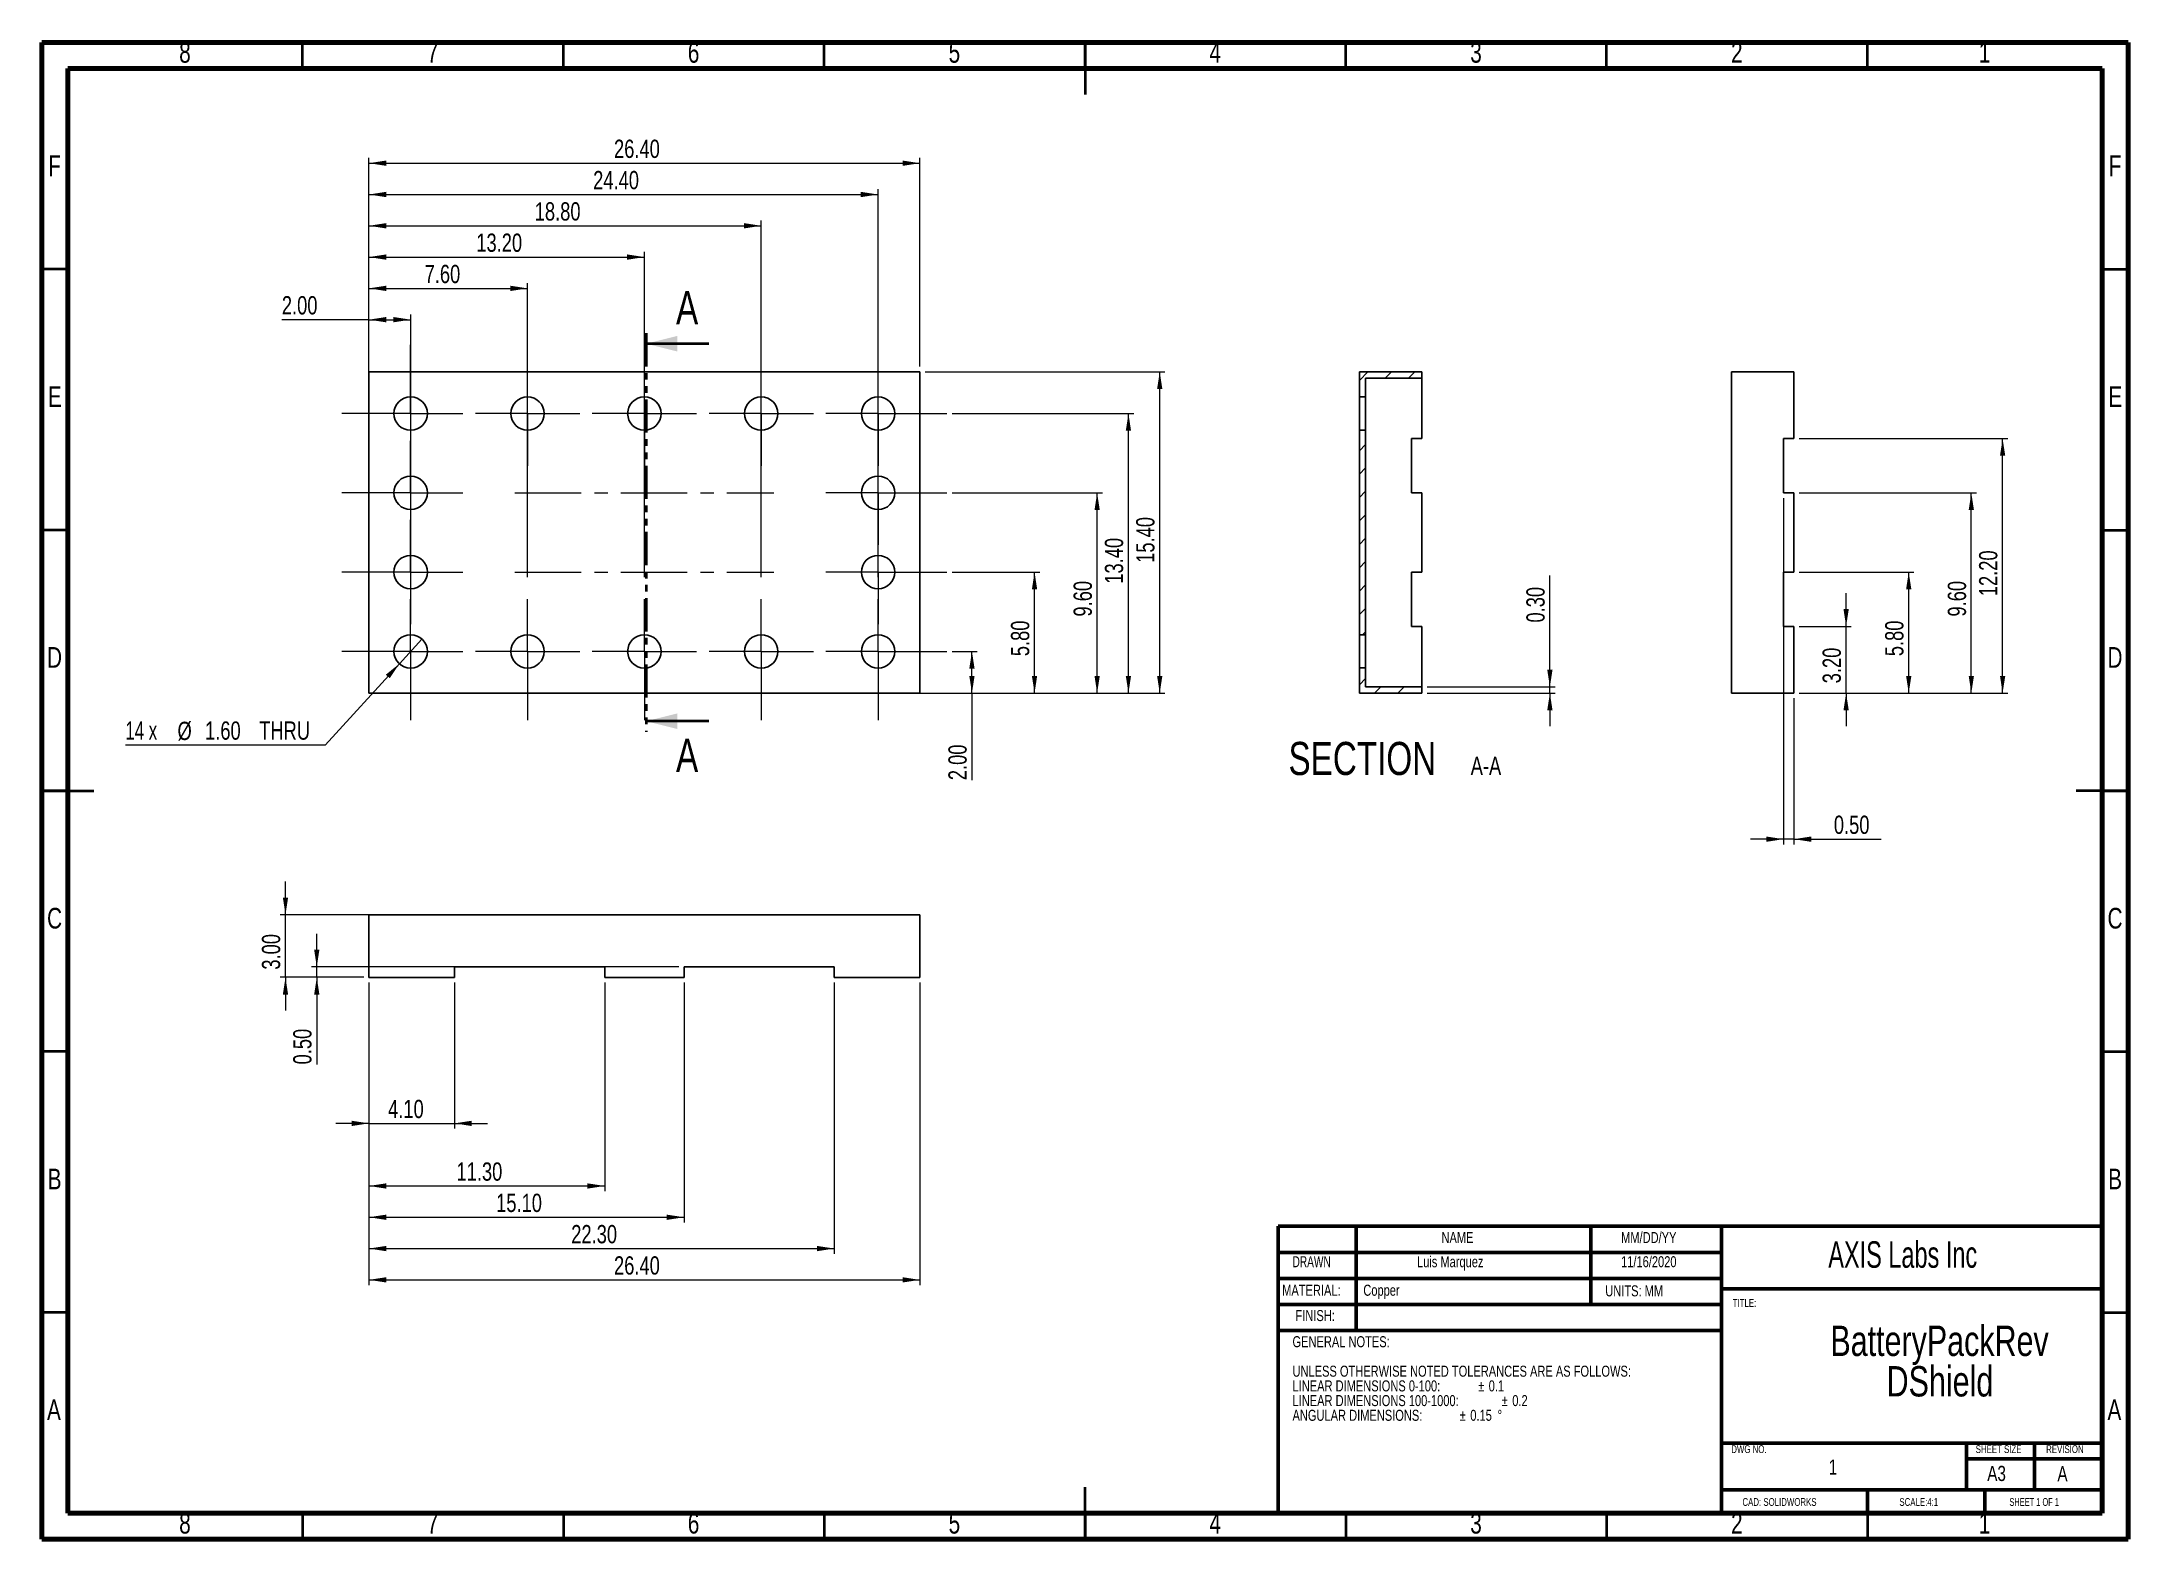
# Model space of a CAD drawing. Header units: millimetres. Extents: x 15 to 415, y 5 to 292.
import ezdxf

# ---------------------------------------------------------------- set-up
doc = ezdxf.new("R2010")
doc.units = ezdxf.units.MM
doc.linetypes.add('CENTERX2', pattern=[20.32, 12.7, -2.54, 2.54, -2.54])
doc.linetypes.add('PHANTOM', pattern=[12.7, 6.35, -1.27, 1.27, -1.27, 1.27, -1.27])
doc.styles.add('SLDTEXTSTYLE0', font='TXT', dxfattribs={"width": 0.686182})
doc.styles.add('SLDTEXTSTYLE1', font='TXT', dxfattribs={"width": 0.75})
doc.styles.add('SLDTEXTSTYLE2', font='TXT', dxfattribs={"width": 0.6875})
doc.styles.add('SLDTEXTSTYLE3', font='TXT', dxfattribs={"width": 0.663})
doc.dimstyles.new('SLDDIMSTYLE0', dxfattribs={"dimtxt": 3.5, "dimasz": 3.302, "dimexe": 0, "dimexo": 0.0625, "dimgap": 0.875, "dimtad": 0, "dimtih": 1, "dimtoh": 1, "dimlfac": 0.25, "dimrnd": 1e-09, "dimzin": 4, "dimdsep": 46, "dimtxsty": 'SLDTEXTSTYLE1', "dimblk1": 'NONE', "dimsah": 1, "dimcen": 0, "dimadec": 0, "dimazin": 1, "dimtfac": 1, "dimtmove": 0, "dimatfit": 3, "dimldrblk": 'NONE', "dimfxl": 0, "dimfrac": 2, "dimtolj": 1, "dimtzin": 12, "dimarcsym": 0})
doc.dimstyles.new('SLDDIMSTYLE1', dxfattribs={"dimtxt": 3.5, "dimasz": 3.302, "dimexe": 0, "dimexo": 0.0625, "dimgap": 0.875, "dimtad": 1, "dimlfac": 0.25, "dimrnd": 1e-09, "dimzin": 4, "dimdsep": 46, "dimtxsty": 'SLDTEXTSTYLE1', "dimsah": 1, "dimcen": 0.09, "dimadec": 0, "dimazin": 1, "dimtfac": 1, "dimtofl": 0, "dimtmove": 0, "dimatfit": 3, "dimfxl": 0, "dimfrac": 2, "dimtolj": 1, "dimtzin": 12, "dimarcsym": 0})
doc.dimstyles.new('SLDDIMSTYLE2', dxfattribs={"dimtxt": 3.5, "dimasz": 3.302, "dimexe": 0, "dimexo": 0.0625, "dimgap": 0.875, "dimtad": 1, "dimlfac": 0.25, "dimrnd": 1e-09, "dimzin": 4, "dimdsep": 46, "dimtxsty": 'SLDTEXTSTYLE1', "dimsah": 1, "dimcen": 0.09, "dimadec": 0, "dimazin": 1, "dimtfac": 1, "dimtmove": 0, "dimatfit": 0, "dimfxl": 0, "dimfrac": 2, "dimtolj": 1, "dimtzin": 12, "dimarcsym": 0})
doc.dimstyles.new('SLDDIMSTYLE3', dxfattribs={"dimtxt": 3.5, "dimasz": 3.302, "dimexe": 0, "dimexo": 0.0625, "dimgap": 0.875, "dimtad": 1, "dimlfac": 0.25, "dimrnd": 1e-09, "dimzin": 0, "dimdsep": 46, "dimtxsty": 'SLDTEXTSTYLE1', "dimsah": 1, "dimcen": 0.09, "dimadec": 0, "dimazin": 0, "dimtfac": 1, "dimtmove": 0, "dimatfit": 0, "dimfxl": 0, "dimfrac": 2, "dimtolj": 1, "dimtzin": 12, "dimarcsym": 0})

# ---------------------------------------------------------------- blocks, each defined once
blk = doc.blocks.new('SW_NOTE_0')
at = {"color": 0, "linetype": 'Continuous', "lineweight": 0, "attachment_point": 1, "style": 'SLDTEXTSTYLE1'}
for s, insert, char_height in [('GENERAL NOTES:', (0, 2.73), 2.1167), ('UNLESS OTHERWISE NOTED TOLERANCES ARE AS FOLLOWS:', (0, -2.92), 2.1167), ('LINEAR DIMENSIONS 0-100:', (0, -5.74), 2.1167), ('%%p', (35.59, -5.74), 2.117), ('0.1', (37.61, -5.74), 2.117), ('ANGULAR DIMENSIONS:', (0, -11.38), 2.1167), ('LINEAR DIMENSIONS 100-1000:', (0, -8.56), 2.1167), ('%%p', (32.06, -11.38), 2.117), ('0.15', (34.08, -11.38), 2.117), ('%%d', (39.32, -11.38), 2.117), ('%%p', (40.11, -8.56), 2.117), ('0.2', (42.13, -8.56), 2.117)]:
    blk.add_mtext(s, dxfattribs=dict(at, insert=insert, char_height=char_height))
blk = doc.blocks.new('SW_NOTE_0_1')
at = {"color": 0, "linetype": 'Continuous', "lineweight": 0, "attachment_point": 2, "style": 'SLDTEXTSTYLE1'}
for s, insert, char_height in [('BatteryPackRev', (29.29, 7.5), 5.8208), ('DShield', (29.37, -0.26), 5.821)]:
    blk.add_mtext(s, dxfattribs=dict(at, insert=insert, char_height=char_height))
blk = doc.blocks.new('_D')
at = {"color": 7, "linetype": 'Continuous', "lineweight": 0}
for p, q in [((87.88, 177.6), (83.57, 172.87)), ((83.57, 172.87), (69.31, 157.23)), ((69.31, 157.23), (31.04, 157.23))]:
    blk.add_line(p, q, dxfattribs=at)
at = {"color": 7, "linetype": 'Continuous', "lineweight": 18}
blk.add_solid([(83.57, 172.87), (80.97, 170.77), (81.72, 170.08)], dxfattribs=at)
at = {"color": 7, "linetype": 'Continuous', "lineweight": 18, "char_height": 3.5, "attachment_point": 1}
for s, insert, style in [('14 x', (31.04, 161.8), 'SLDTEXTSTYLE2'), ('%%c', (41.03, 161.74), 'SLDTEXTSTYLE1'), ('1.60', (46.31, 161.8), 'SLDTEXTSTYLE1'), ('THRU', (56.68, 161.8), 'SLDTEXTSTYLE1')]:
    blk.add_mtext(s, dxfattribs=dict(at, insert=insert, style=style))
blk = doc.blocks.new('_None')
blk = doc.blocks.new('_D_1')
at = {"color": 7, "linetype": 'Continuous', "lineweight": 0}
for p, q in [((77.73, 168.23), (77.73, 263.83)), ((77.73, 262.83), (175.33, 262.83)), ((175.33, 189.43), (175.33, 263.83))]:
    blk.add_line(p, q, dxfattribs=at)
at = {"color": 7, "linetype": 'Continuous', "lineweight": 18}
for points in [[(77.73, 262.83), (81.03, 262.32), (81.03, 263.34)], [(175.33, 262.83), (172.02, 263.34), (172.02, 262.32)]]:
    blk.add_solid(points, dxfattribs=at)
at = {"color": 7, "linetype": 'Continuous', "lineweight": 18, "insert": (120.71, 267.34), "char_height": 3.5, "attachment_point": 1, "style": 'SLDTEXTSTYLE1'}
blk.add_mtext('24.40', dxfattribs=at)
blk = doc.blocks.new('_D_2')
at = {"color": 7, "linetype": 'Continuous', "lineweight": 0}
for p, q in [((77.73, 168.23), (77.73, 257.83)), ((77.73, 256.83), (152.93, 256.83)), ((152.93, 189.43), (152.93, 257.83))]:
    blk.add_line(p, q, dxfattribs=at)
at = {"color": 7, "linetype": 'Continuous', "lineweight": 18}
for points in [[(77.73, 256.83), (81.03, 256.32), (81.03, 257.34)], [(152.93, 256.83), (149.62, 257.34), (149.62, 256.32)]]:
    blk.add_solid(points, dxfattribs=at)
at = {"color": 7, "linetype": 'Continuous', "lineweight": 18, "insert": (109.51, 261.34), "char_height": 3.5, "attachment_point": 1, "style": 'SLDTEXTSTYLE1'}
blk.add_mtext('18.80', dxfattribs=at)
blk = doc.blocks.new('_D_3')
at = {"color": 7, "linetype": 'Continuous', "lineweight": 0}
for p, q in [((77.73, 168.23), (77.73, 251.83)), ((77.73, 250.83), (130.53, 250.83)), ((130.53, 189.43), (130.53, 251.83))]:
    blk.add_line(p, q, dxfattribs=at)
at = {"color": 7, "linetype": 'Continuous', "lineweight": 18}
for points in [[(77.73, 250.83), (81.03, 250.32), (81.03, 251.34)], [(130.53, 250.83), (127.22, 251.34), (127.22, 250.32)]]:
    blk.add_solid(points, dxfattribs=at)
at = {"color": 7, "linetype": 'Continuous', "lineweight": 18, "insert": (98.31, 255.34), "char_height": 3.5, "attachment_point": 1, "style": 'SLDTEXTSTYLE1'}
blk.add_mtext('13.20', dxfattribs=at)
blk = doc.blocks.new('_D_4')
at = {"color": 7, "linetype": 'Continuous', "lineweight": 0}
for p, q in [((77.73, 168.23), (77.73, 245.83)), ((77.73, 244.83), (108.13, 244.83)), ((108.13, 189.43), (108.13, 245.83))]:
    blk.add_line(p, q, dxfattribs=at)
at = {"color": 7, "linetype": 'Continuous', "lineweight": 18}
for points in [[(77.73, 244.83), (81.03, 244.32), (81.03, 245.34)], [(108.13, 244.83), (104.82, 245.34), (104.82, 244.32)]]:
    blk.add_solid(points, dxfattribs=at)
at = {"color": 7, "linetype": 'Continuous', "lineweight": 18, "insert": (88.4, 249.34), "char_height": 3.5, "attachment_point": 1, "style": 'SLDTEXTSTYLE1'}
blk.add_mtext('7.60', dxfattribs=at)
blk = doc.blocks.new('_D_5')
at = {"color": 7, "linetype": 'Continuous', "lineweight": 0}
for p, q in [((77.73, 238.83), (61.03, 238.83)), ((77.73, 168.23), (77.73, 239.83)), ((77.73, 238.83), (85.73, 238.83)), ((85.73, 189.43), (85.73, 239.83))]:
    blk.add_line(p, q, dxfattribs=at)
at = {"color": 7, "linetype": 'Continuous', "lineweight": 18}
for points in [[(77.73, 238.83), (81.03, 238.32), (81.03, 239.34)], [(85.73, 238.83), (82.42, 239.34), (82.42, 238.32)]]:
    blk.add_solid(points, dxfattribs=at)
at = {"color": 7, "linetype": 'Continuous', "lineweight": 18, "insert": (61.03, 243.34), "char_height": 3.5, "attachment_point": 1, "style": 'SLDTEXTSTYLE1'}
blk.add_mtext('2.00', dxfattribs=at)
blk = doc.blocks.new('_D_6')
at = {"color": 7, "linetype": 'Continuous', "lineweight": 0}
for p, q in [((189.53, 175.23), (194.33, 175.23)), ((193.33, 167.23), (193.33, 175.23)), ((78.73, 167.23), (194.33, 167.23)), ((193.33, 167.23), (193.33, 150.54))]:
    blk.add_line(p, q, dxfattribs=at)
at = {"color": 7, "linetype": 'Continuous', "lineweight": 18}
for points in [[(193.33, 175.23), (192.82, 171.93), (193.83, 171.93)], [(193.33, 167.23), (193.83, 170.53), (192.82, 170.53)]]:
    blk.add_solid(points, dxfattribs=at)
at = {"color": 7, "linetype": 'Continuous', "lineweight": 18, "insert": (188.81, 150.54), "char_height": 3.5, "attachment_point": 1, "rotation": 90, "style": 'SLDTEXTSTYLE1'}
blk.add_mtext('2.00', dxfattribs=at)
blk = doc.blocks.new('_D_7')
at = {"color": 7, "linetype": 'Continuous', "lineweight": 0}
for p, q in [((189.53, 190.43), (206.33, 190.43)), ((205.33, 167.23), (205.33, 190.43)), ((78.73, 167.23), (206.33, 167.23))]:
    blk.add_line(p, q, dxfattribs=at)
at = {"color": 7, "linetype": 'Continuous', "lineweight": 18}
for points in [[(205.33, 190.43), (204.82, 187.13), (205.83, 187.13)], [(205.33, 167.23), (205.83, 170.53), (204.82, 170.53)]]:
    blk.add_solid(points, dxfattribs=at)
at = {"color": 7, "linetype": 'Continuous', "lineweight": 18, "insert": (200.81, 174.31), "char_height": 3.5, "attachment_point": 1, "rotation": 90, "style": 'SLDTEXTSTYLE1'}
blk.add_mtext('5.80', dxfattribs=at)
blk = doc.blocks.new('_D_8')
at = {"color": 7, "linetype": 'Continuous', "lineweight": 0}
for p, q in [((189.53, 205.63), (218.33, 205.63)), ((217.33, 167.23), (217.33, 205.63)), ((78.73, 167.23), (218.33, 167.23))]:
    blk.add_line(p, q, dxfattribs=at)
at = {"color": 7, "linetype": 'Continuous', "lineweight": 18}
for points in [[(217.33, 205.63), (216.82, 202.33), (217.83, 202.33)], [(217.33, 167.23), (217.83, 170.53), (216.82, 170.53)]]:
    blk.add_solid(points, dxfattribs=at)
at = {"color": 7, "linetype": 'Continuous', "lineweight": 18, "insert": (212.81, 181.91), "char_height": 3.5, "attachment_point": 1, "rotation": 90, "style": 'SLDTEXTSTYLE1'}
blk.add_mtext('9.60', dxfattribs=at)
blk = doc.blocks.new('_D_9')
at = {"color": 7, "linetype": 'Continuous', "lineweight": 0}
for p, q in [((189.53, 220.83), (224.33, 220.83)), ((223.33, 167.23), (223.33, 220.83)), ((78.73, 167.23), (224.33, 167.23))]:
    blk.add_line(p, q, dxfattribs=at)
at = {"color": 7, "linetype": 'Continuous', "lineweight": 18}
for points in [[(223.33, 220.83), (222.82, 217.53), (223.83, 217.53)], [(223.33, 167.23), (223.83, 170.53), (222.82, 170.53)]]:
    blk.add_solid(points, dxfattribs=at)
at = {"color": 7, "linetype": 'Continuous', "lineweight": 18, "insert": (218.81, 188.21), "char_height": 3.5, "attachment_point": 1, "rotation": 90, "style": 'SLDTEXTSTYLE1'}
blk.add_mtext('13.40', dxfattribs=at)
blk = doc.blocks.new('_D_10')
at = {"color": 7, "linetype": 'Continuous', "lineweight": 0}
for p, q in [((77.73, 168.23), (77.73, 269.83)), ((77.73, 268.83), (183.33, 268.83)), ((183.33, 229.83), (183.33, 269.83))]:
    blk.add_line(p, q, dxfattribs=at)
at = {"color": 7, "linetype": 'Continuous', "lineweight": 18}
for points in [[(77.73, 268.83), (81.03, 268.32), (81.03, 269.34)], [(183.33, 268.83), (180.02, 269.34), (180.02, 268.32)]]:
    blk.add_solid(points, dxfattribs=at)
at = {"color": 7, "linetype": 'Continuous', "lineweight": 18, "insert": (124.71, 273.34), "char_height": 3.5, "attachment_point": 1, "style": 'SLDTEXTSTYLE1'}
blk.add_mtext('26.40', dxfattribs=at)
blk = doc.blocks.new('_D_11')
at = {"color": 7, "linetype": 'Continuous', "lineweight": 0}
for p, q in [((184.33, 228.83), (230.33, 228.83)), ((229.33, 167.23), (229.33, 228.83)), ((78.73, 167.23), (230.33, 167.23))]:
    blk.add_line(p, q, dxfattribs=at)
at = {"color": 7, "linetype": 'Continuous', "lineweight": 18}
for points in [[(229.33, 228.83), (228.82, 225.53), (229.83, 225.53)], [(229.33, 167.23), (229.83, 170.53), (228.82, 170.53)]]:
    blk.add_solid(points, dxfattribs=at)
at = {"color": 7, "linetype": 'Continuous', "lineweight": 18, "insert": (224.81, 192.21), "char_height": 3.5, "attachment_point": 1, "rotation": 90, "style": 'SLDTEXTSTYLE1'}
blk.add_mtext('15.40', dxfattribs=at)
blk = doc.blocks.new('SW_CENTERMARKSYMBOL_0')
at = {"color": 0, "linetype": 'Continuous', "lineweight": 18}
for p, q in [((0, 25.2), (0, 28.4)), ((22.4, 25.2), (22.4, 28.4)), ((44.8, 25.2), (44.8, 28.4)), ((67.2, 25.2), (67.2, 28.4)), ((89.6, 25.2), (89.6, 28.4)), ((0, 15.2), (0, 25.2)), ((22.4, 15.2), (22.4, 25.2)), ((44.8, 15.2), (44.8, 25.2)), ((67.2, 15.2), (67.2, 25.2)), ((89.6, 15.2), (89.6, 25.2)), ((-10, 15.2), (-13.2, 15.2)), ((0, 15.2), (-10, 15.2)), ((0, 15.2), (0, 5.2)), ((0, 15.2), (10, 15.2)), ((22.4, 15.2), (12.4, 15.2)), ((22.4, 15.2), (22.4, 5.2)), ((22.4, 15.2), (32.4, 15.2)), ((44.8, 15.2), (34.8, 15.2)), ((44.8, 15.2), (44.8, 5.2)), ((44.8, 15.2), (54.8, 15.2)), ((67.2, 15.2), (57.2, 15.2)), ((67.2, 15.2), (67.2, 5.2)), ((67.2, 15.2), (77.2, 15.2)), ((89.6, 15.2), (79.6, 15.2)), ((89.6, 15.2), (89.6, 5.2)), ((89.6, 15.2), (99.6, 15.2)), ((99.6, 15.2), (102.8, 15.2)), ((0, 0), (0, 10)), ((89.6, 0), (89.6, 10)), ((-10, 0), (-13.2, 0)), ((0, 0), (-10, 0)), ((0, 0), (0, -10)), ((0, 0), (10, 0)), ((89.6, 0), (79.6, 0)), ((89.6, 0), (89.6, -10)), ((89.6, 0), (99.6, 0)), ((99.6, 0), (102.8, 0)), ((0, -15.2), (0, -5.2)), ((89.6, -15.2), (89.6, -5.2)), ((-10, -15.2), (-13.2, -15.2)), ((0, -15.2), (-10, -15.2)), ((0, -15.2), (0, -25.2)), ((0, -15.2), (10, -15.2)), ((89.6, -15.2), (79.6, -15.2)), ((89.6, -15.2), (89.6, -25.2)), ((89.6, -15.2), (99.6, -15.2)), ((99.6, -15.2), (102.8, -15.2)), ((0, -30.4), (0, -20.4)), ((22.4, -30.4), (22.4, -20.4)), ((44.8, -30.4), (44.8, -20.4)), ((67.2, -30.4), (67.2, -20.4)), ((89.6, -30.4), (89.6, -20.4)), ((-10, -30.4), (-13.2, -30.4)), ((0, -30.4), (-10, -30.4)), ((0, -30.4), (0, -40.4)), ((0, -30.4), (10, -30.4)), ((22.4, -30.4), (12.4, -30.4)), ((22.4, -30.4), (22.4, -40.4)), ((22.4, -30.4), (32.4, -30.4)), ((44.8, -30.4), (34.8, -30.4)), ((44.8, -30.4), (44.8, -40.4)), ((44.8, -30.4), (54.8, -30.4)), ((67.2, -30.4), (57.2, -30.4)), ((67.2, -30.4), (67.2, -40.4)), ((67.2, -30.4), (77.2, -30.4)), ((89.6, -30.4), (79.6, -30.4)), ((89.6, -30.4), (89.6, -40.4)), ((89.6, -30.4), (99.6, -30.4)), ((99.6, -30.4), (102.8, -30.4)), ((0, -40.4), (0, -43.6)), ((22.4, -40.4), (22.4, -43.6)), ((44.8, -40.4), (44.8, -43.6)), ((67.2, -40.4), (67.2, -43.6)), ((89.6, -40.4), (89.6, -43.6))]:
    blk.add_line(p, q, dxfattribs=at)
at = {"color": 0, "linetype": 'CENTERX2', "lineweight": 18}
for p, q in [((20, 0), (69.6, 0)), ((22.4, -10.4), (22.4, -4.8)), ((44.8, -10.4), (44.8, -4.8)), ((67.2, -10.4), (67.2, -4.8)), ((20, -15.2), (69.6, -15.2))]:
    blk.add_line(p, q, dxfattribs=at)
blk = doc.blocks.new('_D_12')
at = {"color": 7, "linetype": 'Continuous', "lineweight": 0}
for p, q in [((61.73, 124.74), (61.73, 131.09)), ((81.53, 124.74), (60.73, 124.74)), ((61.73, 112.74), (61.73, 124.74)), ((76.73, 112.74), (60.73, 112.74)), ((61.73, 112.74), (61.73, 106.39))]:
    blk.add_line(p, q, dxfattribs=at)
at = {"color": 7, "linetype": 'Continuous', "lineweight": 18}
for points in [[(61.73, 124.74), (62.23, 128.04), (61.22, 128.04)], [(61.73, 112.74), (61.22, 109.43), (62.23, 109.43)]]:
    blk.add_solid(points, dxfattribs=at)
at = {"color": 7, "linetype": 'Continuous', "lineweight": 18, "insert": (57.21, 114.21), "char_height": 3.5, "attachment_point": 1, "rotation": 90, "style": 'SLDTEXTSTYLE1'}
blk.add_mtext('3.00', dxfattribs=at)
blk = doc.blocks.new('_D_13')
at = {"color": 7, "linetype": 'Continuous', "lineweight": 0}
for p, q in [((77.73, 111.74), (77.73, 53.74)), ((183.33, 111.74), (183.33, 53.74)), ((77.73, 54.74), (183.33, 54.74))]:
    blk.add_line(p, q, dxfattribs=at)
at = {"color": 7, "linetype": 'Continuous', "lineweight": 18}
for points in [[(77.73, 54.74), (81.03, 54.23), (81.03, 55.24)], [(183.33, 54.74), (180.02, 55.24), (180.02, 54.23)]]:
    blk.add_solid(points, dxfattribs=at)
at = {"color": 7, "linetype": 'Continuous', "lineweight": 18, "insert": (124.71, 59.25), "char_height": 3.5, "attachment_point": 1, "style": 'SLDTEXTSTYLE1'}
blk.add_mtext('26.40', dxfattribs=at)
blk = doc.blocks.new('_D_14')
at = {"color": 7, "linetype": 'Continuous', "lineweight": 0}
for p, q in [((77.73, 111.74), (77.73, 83.74)), ((94.13, 111.74), (94.13, 83.74)), ((77.73, 84.74), (71.38, 84.74)), ((77.73, 84.74), (94.13, 84.74)), ((94.13, 84.74), (100.48, 84.74))]:
    blk.add_line(p, q, dxfattribs=at)
at = {"color": 7, "linetype": 'Continuous', "lineweight": 18}
for points in [[(77.73, 84.74), (74.42, 85.24), (74.42, 84.23)], [(94.13, 84.74), (97.43, 84.23), (97.43, 85.24)]]:
    blk.add_solid(points, dxfattribs=at)
at = {"color": 7, "linetype": 'Continuous', "lineweight": 18, "insert": (81.4, 89.25), "char_height": 3.5, "attachment_point": 1, "style": 'SLDTEXTSTYLE1'}
blk.add_mtext('4.10', dxfattribs=at)
blk = doc.blocks.new('_D_15')
at = {"color": 7, "linetype": 'Continuous', "lineweight": 0}
for p, q in [((77.73, 111.74), (77.73, 59.74)), ((166.93, 111.74), (166.93, 59.74)), ((77.73, 60.74), (166.93, 60.74))]:
    blk.add_line(p, q, dxfattribs=at)
at = {"color": 7, "linetype": 'Continuous', "lineweight": 18}
for points in [[(77.73, 60.74), (81.03, 60.23), (81.03, 61.24)], [(166.93, 60.74), (163.62, 61.24), (163.62, 60.23)]]:
    blk.add_solid(points, dxfattribs=at)
at = {"color": 7, "linetype": 'Continuous', "lineweight": 18, "insert": (116.51, 65.25), "char_height": 3.5, "attachment_point": 1, "style": 'SLDTEXTSTYLE1'}
blk.add_mtext('22.30', dxfattribs=at)
blk = doc.blocks.new('_D_16')
at = {"color": 7, "linetype": 'Continuous', "lineweight": 0}
for p, q in [((67.73, 114.74), (67.73, 121.09)), ((137.13, 114.74), (66.73, 114.74)), ((76.73, 112.74), (66.73, 112.74)), ((67.73, 112.74), (67.73, 114.74)), ((67.73, 112.74), (67.73, 96.04))]:
    blk.add_line(p, q, dxfattribs=at)
at = {"color": 7, "linetype": 'Continuous', "lineweight": 18}
for points in [[(67.73, 114.74), (68.23, 118.04), (67.22, 118.04)], [(67.73, 112.74), (67.22, 109.43), (68.23, 109.43)]]:
    blk.add_solid(points, dxfattribs=at)
at = {"color": 7, "linetype": 'Continuous', "lineweight": 18, "insert": (63.21, 96.04), "char_height": 3.5, "attachment_point": 1, "rotation": 90, "style": 'SLDTEXTSTYLE1'}
blk.add_mtext('0.50', dxfattribs=at)
blk = doc.blocks.new('_D_17')
at = {"color": 7, "linetype": 'Continuous', "lineweight": 0}
for p, q in [((77.73, 111.74), (77.73, 65.74)), ((138.13, 111.74), (138.13, 65.74)), ((77.73, 66.74), (138.13, 66.74))]:
    blk.add_line(p, q, dxfattribs=at)
at = {"color": 7, "linetype": 'Continuous', "lineweight": 18}
for points in [[(77.73, 66.74), (81.03, 66.23), (81.03, 67.24)], [(138.13, 66.74), (134.82, 67.24), (134.82, 66.23)]]:
    blk.add_solid(points, dxfattribs=at)
at = {"color": 7, "linetype": 'Continuous', "lineweight": 18, "insert": (102.11, 71.25), "char_height": 3.5, "attachment_point": 1, "style": 'SLDTEXTSTYLE1'}
blk.add_mtext('15.10', dxfattribs=at)
blk = doc.blocks.new('_D_18')
at = {"color": 7, "linetype": 'Continuous', "lineweight": 0}
for p, q in [((77.73, 111.74), (77.73, 71.74)), ((122.93, 111.74), (122.93, 71.74)), ((77.73, 72.74), (122.93, 72.74))]:
    blk.add_line(p, q, dxfattribs=at)
at = {"color": 7, "linetype": 'Continuous', "lineweight": 18}
for points in [[(77.73, 72.74), (81.03, 72.23), (81.03, 73.24)], [(122.93, 72.74), (119.62, 73.24), (119.62, 72.23)]]:
    blk.add_solid(points, dxfattribs=at)
at = {"color": 7, "linetype": 'Continuous', "lineweight": 18, "insert": (94.51, 77.25), "char_height": 3.5, "attachment_point": 1, "style": 'SLDTEXTSTYLE1'}
blk.add_mtext('11.30', dxfattribs=at)
blk = doc.blocks.new('_D_19')
at = {"color": 7, "linetype": 'Continuous', "lineweight": 0}
for p, q in [((360.91, 180.03), (360.91, 186.38)), ((351.91, 180.03), (361.91, 180.03)), ((360.91, 167.23), (360.91, 180.03)), ((351.91, 167.23), (361.91, 167.23)), ((360.91, 167.23), (360.91, 160.88))]:
    blk.add_line(p, q, dxfattribs=at)
at = {"color": 7, "linetype": 'Continuous', "lineweight": 18}
for points in [[(360.91, 180.03), (361.42, 183.33), (360.41, 183.33)], [(360.91, 167.23), (360.41, 163.93), (361.42, 163.93)]]:
    blk.add_solid(points, dxfattribs=at)
at = {"color": 7, "linetype": 'Continuous', "lineweight": 18, "insert": (356.4, 169.11), "char_height": 3.5, "attachment_point": 1, "rotation": 90, "style": 'SLDTEXTSTYLE1'}
blk.add_mtext('3.20', dxfattribs=at)
blk = doc.blocks.new('_D_20')
at = {"color": 7, "linetype": 'Continuous', "lineweight": 0}
for p, q in [((351.91, 216.03), (391.91, 216.03)), ((390.91, 167.23), (390.91, 216.03)), ((351.91, 167.23), (391.91, 167.23))]:
    blk.add_line(p, q, dxfattribs=at)
at = {"color": 7, "linetype": 'Continuous', "lineweight": 18}
for points in [[(390.91, 216.03), (390.41, 212.73), (391.42, 212.73)], [(390.91, 167.23), (391.42, 170.53), (390.41, 170.53)]]:
    blk.add_solid(points, dxfattribs=at)
at = {"color": 7, "linetype": 'Continuous', "lineweight": 18, "insert": (386.4, 185.81), "char_height": 3.5, "attachment_point": 1, "rotation": 90, "style": 'SLDTEXTSTYLE1'}
blk.add_mtext('12.20', dxfattribs=at)
blk = doc.blocks.new('_D_21')
at = {"color": 7, "linetype": 'Continuous', "lineweight": 0}
for p, q in [((348.91, 204.63), (348.91, 138.23)), ((350.91, 166.23), (350.91, 138.23)), ((348.91, 139.23), (342.56, 139.23)), ((350.91, 139.23), (348.91, 139.23)), ((350.91, 139.23), (367.61, 139.23))]:
    blk.add_line(p, q, dxfattribs=at)
at = {"color": 7, "linetype": 'Continuous', "lineweight": 18}
for points in [[(348.91, 139.23), (345.61, 139.74), (345.61, 138.72)], [(350.91, 139.23), (354.22, 138.72), (354.22, 139.74)]]:
    blk.add_solid(points, dxfattribs=at)
at = {"color": 7, "linetype": 'Continuous', "lineweight": 18, "insert": (358.56, 143.74), "char_height": 3.5, "attachment_point": 1, "style": 'SLDTEXTSTYLE1'}
blk.add_mtext('0.50', dxfattribs=at)
blk = doc.blocks.new('_D_22')
at = {"color": 7, "linetype": 'Continuous', "lineweight": 0}
for p, q in [((351.91, 205.63), (385.91, 205.63)), ((384.91, 167.23), (384.91, 205.63)), ((351.91, 167.23), (385.91, 167.23))]:
    blk.add_line(p, q, dxfattribs=at)
at = {"color": 7, "linetype": 'Continuous', "lineweight": 18}
for points in [[(384.91, 205.63), (384.41, 202.33), (385.42, 202.33)], [(384.91, 167.23), (385.42, 170.53), (384.41, 170.53)]]:
    blk.add_solid(points, dxfattribs=at)
at = {"color": 7, "linetype": 'Continuous', "lineweight": 18, "insert": (380.4, 181.91), "char_height": 3.5, "attachment_point": 1, "rotation": 90, "style": 'SLDTEXTSTYLE1'}
blk.add_mtext('9.60', dxfattribs=at)
blk = doc.blocks.new('_D_23')
at = {"color": 7, "linetype": 'Continuous', "lineweight": 0}
for p, q in [((351.91, 190.43), (373.91, 190.43)), ((372.91, 167.23), (372.91, 190.43)), ((351.91, 167.23), (373.91, 167.23))]:
    blk.add_line(p, q, dxfattribs=at)
at = {"color": 7, "linetype": 'Continuous', "lineweight": 18}
for points in [[(372.91, 190.43), (372.41, 187.13), (373.42, 187.13)], [(372.91, 167.23), (373.42, 170.53), (372.41, 170.53)]]:
    blk.add_solid(points, dxfattribs=at)
at = {"color": 7, "linetype": 'Continuous', "lineweight": 18, "insert": (368.4, 174.31), "char_height": 3.5, "attachment_point": 1, "rotation": 90, "style": 'SLDTEXTSTYLE1'}
blk.add_mtext('5.80', dxfattribs=at)
blk = doc.blocks.new('_D_24')
at = {"color": 7, "linetype": 'Continuous', "lineweight": 0}
for p, q in [((304.12, 168.43), (304.12, 189.81)), ((280.6, 168.43), (305.12, 168.43)), ((304.12, 167.23), (304.12, 168.43)), ((280.6, 167.23), (305.12, 167.23)), ((304.12, 167.23), (304.12, 160.88))]:
    blk.add_line(p, q, dxfattribs=at)
at = {"color": 7, "linetype": 'Continuous', "lineweight": 18}
for points in [[(304.12, 168.43), (304.63, 171.73), (303.61, 171.73)], [(304.12, 167.23), (303.61, 163.93), (304.63, 163.93)]]:
    blk.add_solid(points, dxfattribs=at)
at = {"color": 7, "linetype": 'Continuous', "lineweight": 18, "insert": (299.61, 180.76), "char_height": 3.5, "attachment_point": 1, "rotation": 90, "style": 'SLDTEXTSTYLE1'}
blk.add_mtext('0.30', dxfattribs=at)
blk = doc.blocks.new('SW_NOTE_0_2')
at = {"color": 0, "linetype": 'Continuous', "lineweight": 0, "attachment_point": 2, "style": 'SLDTEXTSTYLE1'}
for s, insert, char_height in [('SECTION', (17.36, 8.19), 6.35), ('A-A', (41.06, 5.35), 3.5)]:
    blk.add_mtext(s, dxfattribs=dict(at, insert=insert, char_height=char_height))

msp = doc.modelspace()

# ---------------------------------------------------------------- hatches: boundary and pattern name
at = {"linetype": 'Continuous', "lineweight": 18}
h = msp.add_hatch(dxfattribs=at)
h.set_pattern_fill('ANSI31', style=0)
h.paths.add_polyline_path([(279.595, 227.631), (279.595, 228.831), (267.595, 228.831), (267.595, 224.013), (268.795, 224.013), (268.795, 227.631)], flags=0)
h = msp.add_hatch(dxfattribs=at)
h.set_pattern_fill('ANSI31', style=0)
h.paths.add_polyline_path([(267.595, 217.649), (267.595, 178.413), (268.795, 178.413), (268.795, 217.649)], flags=0)
h = msp.add_hatch(dxfattribs=at)
h.set_pattern_fill('ANSI31', style=0)
h.paths.add_polyline_path([(267.595, 172.049), (267.595, 167.231), (279.595, 167.231), (279.595, 168.431), (268.795, 168.431), (268.795, 172.049)], flags=0)

# ---------------------------------------------------------------- linework, layer by layer
at = {"color": 7, "linetype": 'Continuous', "lineweight": 70}
for p, q in [((15, 5), (15, 292)), ((15, 292), (415, 292)), ((415, 292), (415, 5)), ((20, 10), (20, 287)), ((20, 287), (410, 287)), ((410, 287), (410, 10)), ((410, 10), (20, 10)), ((415, 5), (15, 5))]:
    msp.add_line(p, q, dxfattribs=at)
at = {"color": 7, "linetype": 'Continuous', "lineweight": 35}
for p, q in [((65, 287), (65, 292)), ((115, 287), (115, 292)), ((165, 287), (165, 292)), ((215, 292.001), (215, 281.999)), ((215, 287), (215, 292)), ((265, 287), (265, 292)), ((315, 287), (315, 292)), ((365, 287), (365, 292)), ((20, 248.5), (15, 248.5)), ((410, 248.5), (415, 248.5)), ((142.863, 234.223), (130.863, 234.223)), ((20, 198.5), (15, 198.5)), ((410, 198.5), (415, 198.5)), ((142.863, 161.839), (130.863, 161.839)), ((14.999, 148.5), (25.001, 148.5)), ((20, 148.5), (15, 148.5)), ((415.001, 148.5), (404.999, 148.5)), ((410, 148.5), (415, 148.5)), ((20, 98.5), (15, 98.5)), ((410, 98.5), (415, 98.5)), ((20, 48.5), (15, 48.5)), ((410, 48.5), (415, 48.5)), ((215, 4.999), (215, 15.001)), ((65, 10), (65, 5)), ((115, 10), (115, 5)), ((165, 10), (165, 5)), ((215, 10), (215, 5)), ((265, 10), (265, 5)), ((315, 10), (315, 5)), ((365, 10), (365, 5))]:
    msp.add_line(p, q, dxfattribs=at)
at = {"color": 7, "linetype": 'PHANTOM', "lineweight": 35}
msp.add_line((130.863, 236.223), (130.863, 159.839), dxfattribs=at)
at = {"color": 7, "linetype": 'Continuous', "lineweight": 25}
for p, q in [((183.326, 228.831), (77.726, 228.831)), ((77.726, 228.831), (77.726, 167.231)), ((183.326, 167.231), (183.326, 228.831)), ((267.595, 224.013), (267.595, 228.831)), ((279.595, 228.831), (267.595, 228.831)), ((279.595, 227.631), (279.595, 228.831)), ((338.913, 167.231), (338.913, 228.831)), ((338.913, 228.831), (350.913, 228.831)), ((350.913, 216.031), (350.913, 228.831)), ((267.595, 224.013), (268.795, 224.013)), ((267.595, 224.013), (267.595, 217.649)), ((279.595, 227.631), (268.795, 227.631)), ((268.795, 224.013), (268.795, 227.631)), ((268.795, 217.649), (268.795, 224.013)), ((279.595, 227.631), (279.595, 216.031)), ((268.795, 217.649), (267.595, 217.649)), ((267.595, 178.413), (267.595, 217.649)), ((268.795, 178.413), (268.795, 217.649)), ((279.595, 216.031), (277.595, 216.031)), ((277.595, 216.031), (277.595, 205.631)), ((350.913, 216.031), (348.913, 216.031)), ((348.913, 216.031), (348.913, 205.631)), ((277.595, 205.631), (279.595, 205.631)), ((279.595, 205.631), (279.595, 190.431)), ((348.913, 205.631), (350.913, 205.631)), ((350.913, 190.431), (350.913, 205.631)), ((277.595, 190.431), (277.595, 180.031)), ((279.595, 190.431), (277.595, 190.431)), ((350.913, 190.431), (348.913, 190.431)), ((348.913, 190.431), (348.913, 180.031)), ((277.595, 180.031), (279.595, 180.031)), ((279.595, 180.031), (279.595, 168.431)), ((348.913, 180.031), (350.913, 180.031)), ((350.913, 167.231), (350.913, 180.031)), ((267.595, 178.413), (267.595, 172.049)), ((267.595, 178.413), (268.795, 178.413)), ((268.795, 172.049), (268.795, 178.413)), ((268.795, 172.049), (267.595, 172.049)), ((267.595, 167.231), (267.595, 172.049)), ((268.795, 168.431), (268.795, 172.049)), ((268.795, 168.431), (279.595, 168.431)), ((279.595, 167.231), (279.595, 168.431)), ((77.726, 167.231), (183.326, 167.231)), ((267.595, 167.231), (279.595, 167.231)), ((338.913, 167.231), (350.913, 167.231)), ((77.726, 124.736), (77.726, 112.736)), ((77.726, 124.736), (183.326, 124.736)), ((183.326, 124.736), (183.326, 112.736)), ((77.726, 112.736), (94.126, 112.736)), ((122.926, 114.736), (94.126, 114.736)), ((94.126, 114.736), (94.126, 112.736)), ((122.926, 112.736), (122.926, 114.736)), ((122.926, 112.736), (138.126, 112.736)), ((166.926, 114.736), (138.126, 114.736)), ((138.126, 114.736), (138.126, 112.736)), ((166.926, 112.736), (166.926, 114.736)), ((166.926, 112.736), (183.326, 112.736))]:
    msp.add_line(p, q, dxfattribs=at)
at = {"color": 7, "linetype": 'Continuous', "lineweight": 50}
for p, q in [((252, 65), (410, 65)), ((252, 10), (252, 65)), ((267, 45), (267, 65)), ((312, 65.25), (312, 50)), ((337, 65), (337, 10.25)), ((337, 60), (252, 60)), ((337, 55), (252, 55)), ((410, 53), (337, 53)), ((337, 50), (252, 50)), ((337, 45), (252, 45)), ((337, 23.45), (410, 23.45)), ((384, 14.45), (384, 23.45)), ((410, 20.45), (384, 20.45)), ((397, 14.45), (397, 23.45)), ((337, 14.45), (410, 14.45)), ((365, 10), (365, 14.45)), ((387.5, 10), (387.5, 14.25))]:
    msp.add_line(p, q, dxfattribs=at)
at = {"color": 7, "linetype": 'Continuous', "lineweight": 25}
for centre in [(85.726, 220.831), (108.126, 220.831), (130.526, 220.831), (152.926, 220.831), (175.326, 220.831), (85.726, 205.631), (175.326, 205.631), (85.726, 190.431), (175.326, 190.431), (85.726, 175.231), (108.126, 175.231), (130.526, 175.231), (152.926, 175.231), (175.326, 175.231)]:
    msp.add_circle(centre, 3.2, dxfattribs=at)
at = {"color": 7, "linetype": 'Continuous', "lineweight": 35}
for points in [[(130.863, 234.223), (136.863, 232.723), (136.863, 235.723)], [(130.863, 161.839), (136.863, 160.339), (136.863, 163.339)]]:
    msp.add_solid(points, dxfattribs=at)

# ---------------------------------------------------------------- block references
at = {"color": 7, "linetype": 'Continuous', "lineweight": 0}
for name, p in [('SW_CENTERMARKSYMBOL_0', (85.726, 205.631)), ('SW_NOTE_0_2', (250.808, 149.685)), ('SW_NOTE_0_1', (349.531, 38.46)), ('SW_NOTE_0', (254.781, 41.205))]:
    msp.add_blockref(name, p, dxfattribs=at)

# ---------------------------------------------------------------- texts
for s, insert, char_height, attachment_point, style in [('8', (42.46, 292.06), 3.969, 2, 'SLDTEXTSTYLE1'), ('7', (89.96, 292.06), 3.969, 2, 'SLDTEXTSTYLE1'), ('6', (139.96, 292.06), 3.969, 2, 'SLDTEXTSTYLE1'), ('5', (189.96, 292.06), 3.969, 2, 'SLDTEXTSTYLE1'), ('4', (239.96, 292.06), 3.969, 2, 'SLDTEXTSTYLE1'), ('3', (289.96, 292.06), 3.969, 2, 'SLDTEXTSTYLE1'), ('2', (339.96, 292.06), 3.969, 2, 'SLDTEXTSTYLE1'), ('1', (387.46, 292.06), 3.969, 2, 'SLDTEXTSTYLE1'), ('F', (17.458, 270.31), 3.969, 2, 'SLDTEXTSTYLE1'), ('F', (412.458, 270.31), 3.969, 2, 'SLDTEXTSTYLE1'), ('E', (17.508, 226.06), 3.969, 2, 'SLDTEXTSTYLE1'), ('E', (412.508, 226.06), 3.969, 2, 'SLDTEXTSTYLE1'), ('D', (17.453, 176.06), 3.969, 2, 'SLDTEXTSTYLE1'), ('D', (412.453, 176.06), 3.969, 2, 'SLDTEXTSTYLE1'), ('C', (17.459, 126.06), 3.969, 2, 'SLDTEXTSTYLE1'), ('C', (412.459, 126.06), 3.969, 2, 'SLDTEXTSTYLE1'), ('B', (17.471, 76.06), 3.969, 2, 'SLDTEXTSTYLE1'), ('B', (412.471, 76.06), 3.969, 2, 'SLDTEXTSTYLE1'), ('MM/DD/YY', (317.77, 63.91), 2.1167, 1, 'SLDTEXTSTYLE1'), ('NAME', (283.342, 63.91), 2.1167, 1, 'SLDTEXTSTYLE1'), ('AXIS Labs Inc', (371.766, 62.133), 5.08, 2, 'SLDTEXTSTYLE3'), ('DRAWN', (254.781, 59.271), 2.1167, 1, 'SLDTEXTSTYLE0'), ('Luis Marquez', (278.649, 59.271), 2.11667, 1, 'SLDTEXTSTYLE1'), ('11/16/2020', (317.77, 59.271), 2.1167, 1, 'SLDTEXTSTYLE1'), ('MATERIAL:', (252.799, 53.806), 2.1167, 1, 'SLDTEXTSTYLE1'), ('Copper', (268.358, 53.806), 2.1167, 1, 'SLDTEXTSTYLE1'), ('UNITS: MM', (314.739, 53.69), 2.1167, 1, 'SLDTEXTSTYLE1'), ('FINISH:', (255.35, 48.95), 2.1167, 1, 'SLDTEXTSTYLE1'), ('TITLE:', (339.172, 51.046), 1.5, 1, 'SLDTEXTSTYLE1'), ('A', (17.34, 31.81), 3.969, 2, 'SLDTEXTSTYLE1'), ('A', (412.34, 31.81), 3.969, 2, 'SLDTEXTSTYLE1'), ('DWG NO.', (338.894, 23.029), 1.5, 1, 'SLDTEXTSTYLE1'), ('1', (357.571, 20.284), 2.91, 1, 'SLDTEXTSTYLE1'), ('SHEET SIZE', (385.753, 23.029), 1.5, 1, 'SLDTEXTSTYLE1'), ('REVISION', (399.256, 23.029), 1.5, 1, 'SLDTEXTSTYLE1'), ('A3', (387.971, 19.079), 2.9104, 1, 'SLDTEXTSTYLE1'), ('A', (401.419, 19.029), 2.91, 1, 'SLDTEXTSTYLE1'), ('CAD: SOLIDWORKS', (341.035, 12.9), 1.5, 1, 'SLDTEXTSTYLE1'), ('SCALE:4:1', (371.124, 12.9), 1.5, 1, 'SLDTEXTSTYLE1'), ('SHEET 1 OF 1', (392.217, 12.9), 1.5, 1, 'SLDTEXTSTYLE2'), ('8', (42.46, 10.06), 3.969, 2, 'SLDTEXTSTYLE1'), ('7', (89.96, 10.06), 3.969, 2, 'SLDTEXTSTYLE1'), ('6', (139.96, 10.06), 3.969, 2, 'SLDTEXTSTYLE1'), ('5', (189.96, 10.06), 3.969, 2, 'SLDTEXTSTYLE1'), ('4', (239.96, 10.06), 3.969, 2, 'SLDTEXTSTYLE1'), ('3', (289.96, 10.06), 3.969, 2, 'SLDTEXTSTYLE1'), ('2', (339.96, 10.06), 3.969, 2, 'SLDTEXTSTYLE1'), ('1', (387.46, 10.06), 3.969, 2, 'SLDTEXTSTYLE1')]:
    msp.add_mtext(s, dxfattribs=dict(at, insert=insert, char_height=char_height, attachment_point=attachment_point, style=style))
at = {"color": 7, "linetype": 'Continuous', "char_height": 6.35, "attachment_point": 1, "style": 'SLDTEXTSTYLE1'}
for insert in [(136.601, 244.306), (136.601, 158.481)]:
    msp.add_mtext('A', dxfattribs=dict(at, insert=insert))

# ---------------------------------------------------------------- dimensions: what is measured, and where the dimension line sits
at = {"color": 7, "linetype": 'Continuous', "lineweight": 18}
for base, p1, p2, dimstyle, picture, middle in [((183.326, 268.831), (77.726, 167.231), (183.326, 228.831), 'SLDDIMSTYLE1', '_D_10', (130.526, 268.831)), ((175.326, 262.831), (77.726, 167.231), (175.326, 175.231), 'SLDDIMSTYLE1', '_D_1', (126.526, 262.831)), ((152.926, 256.831), (77.726, 167.231), (152.926, 175.231), 'SLDDIMSTYLE1', '_D_2', (115.326, 256.831)), ((130.526, 250.831), (77.726, 167.231), (130.526, 175.231), 'SLDDIMSTYLE1', '_D_3', (104.126, 250.831)), ((108.126, 244.831), (77.726, 167.231), (108.126, 175.231), 'SLDDIMSTYLE1', '_D_4', (92.926, 244.831)), ((85.726, 238.831), (77.726, 167.231), (85.726, 175.231), 'SLDDIMSTYLE1', '_D_5', (65.558, 238.831)), ((348.913, 139.231), (350.913, 167.231), (348.913, 205.631), 'SLDDIMSTYLE3', '_D_21', (363.082, 139.231)), ((94.126, 84.736), (77.726, 112.736), (94.126, 112.736), 'SLDDIMSTYLE2', '_D_14', (85.926, 84.736)), ((183.326, 54.736), (77.726, 112.736), (183.326, 112.736), 'SLDDIMSTYLE1', '_D_13', (130.526, 54.736)), ((166.926, 60.736), (77.726, 112.736), (166.926, 112.736), 'SLDDIMSTYLE1', '_D_15', (122.326, 60.736)), ((138.126, 66.736), (77.726, 112.736), (138.126, 112.736), 'SLDDIMSTYLE1', '_D_17', (107.926, 66.736)), ((122.926, 72.736), (77.726, 112.736), (122.926, 112.736), 'SLDDIMSTYLE1', '_D_18', (100.326, 72.736))]:
    dim = msp.add_linear_dim(base=base, p1=p1, p2=p2, dimstyle=dimstyle, dxfattribs=at)
    dim.commit()
    dim.dimension.update_dxf_attribs({"geometry": picture, "text_midpoint": middle, "dimtype": 160})
for base, p1, p2, dimstyle, picture, middle in [((229.326, 228.831), (77.726, 167.231), (183.326, 228.831), 'SLDDIMSTYLE1', '_D_11', (229.326, 198.031)), ((223.326, 220.831), (77.726, 167.231), (175.326, 220.831), 'SLDDIMSTYLE1', '_D_9', (223.326, 194.031)), ((390.913, 216.031), (350.913, 167.231), (350.913, 216.031), 'SLDDIMSTYLE1', '_D_20', (390.913, 191.631)), ((217.326, 205.631), (77.726, 167.231), (175.326, 205.631), 'SLDDIMSTYLE1', '_D_8', (217.326, 186.431)), ((384.913, 205.631), (350.913, 167.231), (350.913, 205.631), 'SLDDIMSTYLE1', '_D_22', (384.913, 186.431)), ((205.326, 190.431), (77.726, 167.231), (175.326, 190.431), 'SLDDIMSTYLE2', '_D_7', (205.326, 178.831)), ((304.12, 168.431), (279.595, 167.231), (279.595, 168.431), 'SLDDIMSTYLE3', '_D_24', (304.12, 185.285)), ((372.913, 190.431), (350.913, 167.231), (350.913, 190.431), 'SLDDIMSTYLE2', '_D_23', (372.913, 178.831)), ((360.913, 180.031), (350.913, 167.231), (350.913, 180.031), 'SLDDIMSTYLE2', '_D_19', (360.913, 173.631)), ((193.326, 175.231), (77.726, 167.231), (175.326, 175.231), 'SLDDIMSTYLE1', '_D_6', (193.326, 155.062)), ((61.726, 124.736), (77.726, 112.736), (82.526, 124.736), 'SLDDIMSTYLE2', '_D_12', (61.726, 118.736)), ((67.726, 114.736), (77.726, 112.736), (138.126, 114.736), 'SLDDIMSTYLE3', '_D_16', (67.726, 100.567))]:
    dim = msp.add_linear_dim(base=base, p1=p1, p2=p2, angle=90, dimstyle=dimstyle, dxfattribs=at)
    dim.commit()
    dim.dimension.update_dxf_attribs({"geometry": picture, "text_midpoint": middle, "dimtype": 160})
dim = msp.add_diameter_dim_2p(p1=(87.882, 177.596), p2=(83.57, 172.866), text='14 x <> THRU', dimstyle='SLDDIMSTYLE0', dxfattribs=at)
dim.commit()
dim.dimension.update_dxf_attribs({"geometry": '_D', "text_midpoint": (49.381, 160.036), "dimtype": 163})

doc.saveas('drawing.dxf')
